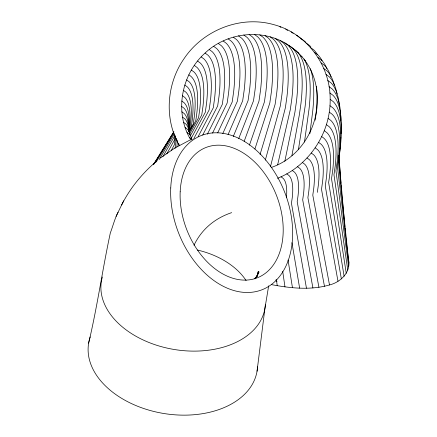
<?xml version="1.0" encoding="UTF-8"?>
<svg xmlns="http://www.w3.org/2000/svg" width="437" height="437" viewBox="0 0 437 437"><rect width="100%" height="100%" fill="white"/><g stroke="black" fill="none" stroke-linecap="round" stroke-linejoin="round"><path stroke-width="0.66" d="M190.936 140.124C174.057 112.544 181.169 74.279 205.073 53.063C228.185 30.983 267.318 27.782 292.528 48.152A196.322 56.154 -65.1 0 1 300.946 103.602L299.378 114.691L291.916 155.594M277.495 178.312C308.866 165.814 330.656 133.11 330.164 99.346C330.509 65.632 306.736 33.299 273.939 24.691C240.754 15.087 203.221 30.071 184.157 58.514C166.541 83.658 163.897 118.919 179.46 145.679M271.273 284.591C290.365 288.207 310.549 290.419 329.509 284.957C340.882 282.193 351.534 271.535 348.42 259.075L338.385 162.154L339.713 152.803A158.97 45.47 -65.1 0 0 332.896 107.895L329.962 105.738M309.838 133.722L312.537 112.713A191.865 54.882 -65.1 0 0 310.385 68.729M257.043 371.242L264.909 308.495L268.657 285.869M304.474 142.069L308.981 109.474A193.766 55.423 -65.1 0 0 303.977 58.979M175.051 135.262L174.352 140.179L166.808 153.846M175.018 148.498L175.723 143.494A78.764 22.527 -65.1 0 0 176.122 138.982M188.86 130.406L189.303 127.276A105.759 30.251 -65.1 0 0 184.764 97.402L182.382 95.643M315.186 120.164L315.754 116.122A189.571 54.226 -65.1 0 0 316.492 86.488M317.333 192.346L318.322 185.354A108.048 30.907 -65.1 0 0 313.69 154.835L311.281 153.059M338.861 157.746L340.221 148.121A164.864 47.158 -65.1 0 0 333.152 101.553L330.164 99.346M298.416 149.678L305.113 106.431A195.252 55.849 -65.1 0 0 297.187 51.741M284.826 161.308L294.942 112.123L296.515 101.007A196.967 56.34 -65.1 0 0 288.07 45.372L284.749 42.924M88.629 343.16C97.331 306.687 102.46 269.525 110.337 232.905C112.97 226.049 114.658 218.795 118.077 212.262M257.229 276.25L258.322 271.328L257.475 275.031L258.715 271.459L256.295 277.468M277.648 164.825L290.272 109.785L291.845 98.653A197.18 56.4 -65.1 0 0 283.389 42.957L280.068 40.51M270.503 166.541L285.394 107.682L286.967 96.566A196.967 56.34 -65.1 0 0 278.522 40.931L275.201 38.483M265.319 160.128L280.336 105.841L281.909 94.753A196.322 56.154 -65.1 0 0 273.486 39.297L270.175 36.855M260.075 154.419L275.135 104.263L276.697 93.223A195.252 55.849 -65.1 0 0 268.323 38.068L265.024 35.637M254.918 148.995L269.82 102.957L271.372 91.989A193.766 55.423 -65.1 0 0 263.063 37.254L259.775 34.834M249.434 145.16L264.418 101.936L265.958 91.054A191.865 54.882 -65.1 0 0 257.732 36.861L254.465 34.452M244.163 141.315L258.972 101.209L260.501 90.432A189.571 54.226 -65.1 0 0 252.368 36.888L249.128 34.496M238.657 138.748L253.515 100.772L255.022 90.12A186.889 53.456 -65.1 0 0 247.003 37.331L243.791 34.965M233.287 136.486L248.069 100.636L249.56 90.126A183.846 52.587 -65.1 0 0 241.677 38.199L238.493 35.85M228.081 134.541L242.682 100.794L244.146 90.443A180.448 51.615 -65.1 0 0 236.412 39.472L233.26 37.15M222.794 133.542L237.378 101.253L238.821 91.071A176.728 50.55 -65.1 0 0 231.239 41.154L228.13 38.86M217.708 132.848L232.194 102.001L233.609 92.01A172.702 49.397 -65.1 0 0 226.202 43.23L223.132 40.969M121.639 204.986C130.084 188.074 142.396 173.189 156.79 160.98M256.508 277.042L259.004 271.88L257.42 275.13M212.557 133.077L227.158 103.045L228.546 93.25A168.392 48.168 -65.1 0 0 221.324 45.688L218.298 43.454M116.073 216.413L123.676 200.769M207.357 134.214L222.307 104.367L223.662 94.785A163.831 46.863 -65.1 0 0 216.637 48.507L213.66 46.317M202.73 135.028L217.664 105.967L218.992 96.61A159.052 45.492 -65.1 0 0 212.169 51.681L209.241 49.523M188.942 131.799L189.571 130.597L190.581 123.469A111.042 31.759 -65.1 0 0 185.818 92.103L183.382 90.306M198.092 136.726L213.267 107.83L214.556 98.702A154.07 44.071 -65.1 0 0 207.952 55.182L205.073 53.063M171.206 150.672L174.385 144.636L175.221 138.758A84.161 24.073 -65.1 0 0 175.472 136.295M188.992 131.346L191.231 127.145L192.28 119.765A116.417 33.299 -65.1 0 0 187.287 86.881L184.791 85.046M193.782 138.693L209.132 109.944L210.388 101.056A148.924 42.597 -65.1 0 0 204.003 58.995L201.178 56.908M189.074 131.63L193.296 123.829L194.378 116.198A121.863 34.856 -65.1 0 0 189.15 81.774L186.599 79.895M191.111 138.534L205.292 112.304L206.515 103.662A143.647 41.089 -65.1 0 0 200.354 63.086L197.579 61.043M189.259 132.58L195.749 120.667A127.342 36.424 -65.1 0 0 188.8 74.891M190.352 135.847L201.768 114.887L202.954 106.497A138.267 39.549 -65.1 0 0 197.027 67.44L194.307 65.435M189.778 133.798L198.578 117.679L199.731 109.54A132.821 37.992 -65.1 0 0 194.033 72.023L191.373 70.062M162.946 156.484L174.827 135.77M159.194 159.527L174.418 133.788M156.211 161.985L173.768 133.023M153.84 164.301L173.877 131.837M153.272 164.711L173.773 131.887M257.284 275.447L255.186 278.801L257.076 275.9L254.498 278.795M155.539 161.706L156.992 159.39M157.719 158.238L158.445 157.08M159.538 155.348L160.625 153.616M161.717 151.879L162.804 150.148M163.891 148.416L164.984 146.679M166.071 144.947L167.163 143.216M168.25 141.479L169.338 139.747M160.423 158.003L174.696 148.132L190.09 139.987M271.18 167.513C321.758 150.181 335.31 76.049 289.218 45.71M296.472 35.168L299.913 37.702A208.973 59.771 -65.1 0 1 301.18 39.073M301.464 38.882L304.895 41.411A207.706 59.41 -65.1 0 1 305.742 42.296M291.189 31.874L293.156 33.327M306.14 42.995L309.549 45.508A205.947 58.908 -65.1 0 1 310.8 46.852M285.645 29.017L287.617 30.47M310.467 47.475L313.853 49.971A203.697 58.263 -65.1 0 1 317.333 54.423M279.888 26.619L280.871 27.345M314.422 52.303L317.781 54.778A200.982 57.487 -65.1 0 1 322.102 60.748M317.972 57.444L321.299 59.896A197.808 56.581 -65.1 0 1 326.876 68.62M321.102 62.862L324.396 65.288A194.203 55.548 -65.1 0 1 330.935 76.781M323.795 68.533L327.045 70.931A190.188 54.401 -65.1 0 1 334.31 85.199M293.435 48.851L296.739 51.282M297.389 52.325L298.482 53.128M326.029 74.416L329.23 76.781A185.785 53.139 -65.1 0 1 337.003 93.791M301.044 56.111L302.131 56.914M304.381 60.186L305.463 60.983M327.794 80.479L330.946 82.806A181.016 51.779 -65.1 0 1 339.576 107.497M329.072 86.679L332.175 88.968A175.92 50.321 -65.1 0 1 340.647 114.204M329.864 92.983L332.912 95.228A170.528 48.775 -65.1 0 1 341.089 133.624M329.269 112.112L332.136 114.226A152.884 43.727 -65.1 0 1 338.691 157.407L337.408 166.481L348.852 262.97M328.083 118.432L330.891 120.497A146.635 41.941 -65.1 0 1 337.178 161.914L335.933 170.698L348.639 266.657M326.417 124.654L329.154 126.675A140.272 40.122 -65.1 0 1 335.168 166.295L333.966 174.778L347.77 270.115M324.276 130.75L326.947 132.717A133.826 38.281 -65.1 0 1 332.688 170.517L331.525 178.706L346.262 273.322M318.628 142.386L321.168 144.259A120.858 34.572 -65.1 0 1 326.352 178.394L325.275 185.982L341.352 278.904M315.159 147.859L317.628 149.683A114.412 32.726 -65.1 0 1 322.539 182L321.506 189.287L337.981 281.248M307.025 157.954L309.369 159.68A101.805 29.121 -65.1 0 1 313.739 188.434L312.788 195.137L329.509 284.957M302.42 162.504L304.698 164.186A95.714 27.378 -65.1 0 1 308.806 191.22L307.894 197.639L324.467 286.306M297.482 166.694L299.706 168.332A89.82 25.69 -65.1 0 1 303.557 193.7L302.688 199.846L318.917 287.3M292.255 170.49L294.418 172.085A84.161 24.073 -65.1 0 1 298.029 195.858L297.198 201.736L312.908 287.945M286.765 173.871L288.873 175.423A78.764 22.527 -65.1 0 1 292.249 197.671L291.452 203.303L306.463 288.218M181.792 101.029L184.124 102.75A100.619 28.782 -65.1 0 1 188.587 129.849M281.046 176.816L283.1 178.334A73.667 21.074 -65.1 0 1 286.454 197.289M181.628 106.431L183.906 108.114A95.637 27.356 -65.1 0 1 188.609 126.462M181.874 111.812L184.108 113.456A90.852 25.985 -65.1 0 1 188.527 127.282M182.546 117.138L184.731 118.749A86.291 24.685 -65.1 0 1 188.768 129.631M183.627 122.376L185.769 123.955A81.987 23.451 -65.1 0 1 189.527 133.585M185.119 127.5L187.222 129.046A77.961 22.298 -65.1 0 1 190.248 135.104M187.009 132.471L189.068 133.99A74.235 21.233 -65.1 0 1 191.919 139.621M189.281 137.262L191.308 138.758A70.843 20.266 -65.1 0 1 192.143 139.736M175.516 137.841L176.499 138.562M178.209 143.511L179.17 144.221M275.878 279.975L276.982 281.652M348.109 257.906L348.42 259.075M291.943 242.655L299.635 288.136M344.116 276.26L328.624 182.447A127.342 36.424 -65.1 0 0 321.676 136.672M288.054 260.042L292.457 287.688M282.695 271.372L284.973 286.885M276.43 279.653L277.233 285.722M338.921 158.429L344.848 226.432M345.028 228.475L345.263 231.195M345.438 233.232L345.558 234.593M338.97 155.315L340.57 178.329M340.663 179.683L340.898 183.07M341.089 185.78L341.275 188.484M341.516 191.87L341.608 193.225M257.524 366.79A85.368 57.012 9.4 0 1 161.963 413.183A85.368 57.012 9.4 0 1 90.219 336.954M265.341 304.791A82.883 55.352 9.4 0 1 173.516 349.371A82.883 55.352 9.4 0 1 102.373 276.992M197.502 250.051A70.04 46.775 9.4 0 1 246.113 280.587M194.006 245.255A127.342 87.504 41.3 0 1 231.67 212.639M177.203 140.151A73.667 21.074 -65.1 0 1 176.87 146.979M178.646 144.013A68.904 19.709 -65.1 0 1 178.684 145.352M340.822 137.431A170.528 48.775 -65.1 0 1 340.707 138.731M340.718 115.466A175.92 50.321 -65.1 0 1 340.844 120.639M180.181 191.783A70.04 48.021 68.4 0 0 254.946 278.631A70.04 48.021 68.4 0 0 259.884 167.502A70.04 48.021 68.4 0 0 180.181 191.783M170.736 187.959A82.883 56.826 68.4 0 0 259.217 290.736A82.883 56.826 68.4 0 0 265.057 159.221A82.883 56.826 68.4 0 0 170.736 187.959"/></g></svg>
